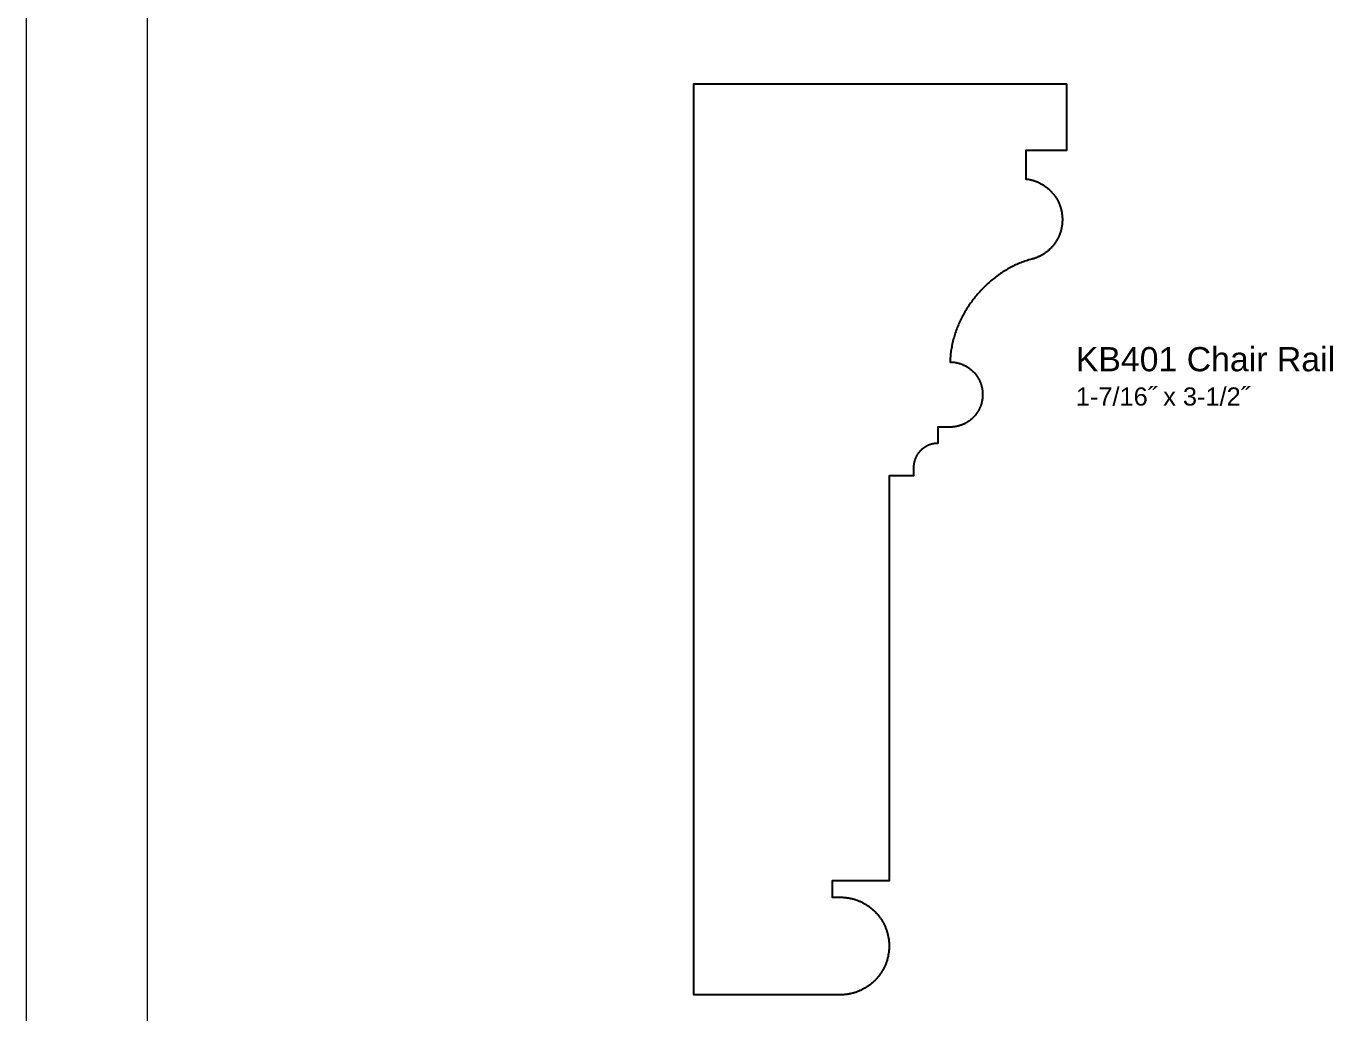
# Model space of a CAD drawing. Extents: x -4.3 to 9, y -5.5 to 16.6.
# Drawn here: x -4.25 to 0.77, y 4.54 to 8.33 of the extents above; entities that cross this region are included whole.
import ezdxf

# ---------------------------------------------------------------- set-up
doc = ezdxf.new("R2010")
doc.units = 0
doc.header["$MEASUREMENT"] = 0
doc.layers.add('DO NOT PLOT', color=2, linetype='Continuous', plot=False)
doc.layers.add('LAYER_1', color=7, linetype='Continuous')
doc.layers.add('LAYER_10', color=7, linetype='Continuous')

# ---------------------------------------------------------------- blocks, each defined once
blk = doc.blocks.new('KB401 Chair Rail')
at = {"layer": 'LAYER_10', "color": 7, "flags": 128}
blk.add_lwpolyline([(0.74996, -1.95084), (0.74996, -1.97289), (0.74996, -1.99522), (0.74996, -2.0178), (0.74996, -2.0406), (0.74996, -2.06362), (0.74996, -2.08682), (0.74996, -2.11019), (0.74996, -2.13371), (0.74996, -2.15736), (0.74996, -2.18112), (0.74996, -2.20496), (0.74996, -2.22887), (0.74996, -2.25283), (0.74996, -2.27681), (0.74996, -2.3008), (0.74996, -2.32478), (0.74996, -2.34872), (0.74996, -2.37261), (0.74996, -2.39642), (0.74996, -2.42014), (0.74996, -2.44374), (0.74996, -2.46721), (0.74996, -2.49052), (0.74996, -2.51366), (0.74996, -2.5366), (0.74996, -2.55932), (0.74996, -2.5818), (0.74996, -2.60403), (0.74996, -2.62598), (0.74996, -2.64763), (0.74996, -2.66897), (0.74996, -2.68996), (0.74996, -2.7106), (0.74996, -2.73086), (0.74996, -2.75072), (0.74996, -2.77016), (0.74996, -2.78916), (0.74996, -2.8077), (0.74996, -2.82576), (0.74996, -2.84332), (0.74996, -2.86035), (0.74996, -2.87685), (0.74996, -2.89279), (0.74996, -2.90814), (0.74996, -2.92289), (0.74996, -2.93702), (0.74996, -2.95051), (0.74996, -2.96333), (0.74996, -2.97547), (0.74996, -2.98691), (0.74996, -2.99763), (0.74996, -3.0076), (0.74996, -3.0168), (0.74996, -3.02522), (0.74996, -3.03284), (0.74996, -3.03963), (0.74996, -3.04558), (0.74996, -3.05066), (0.74996, -3.05486), (0.74996, -3.05814), (0.74996, -3.06051), (0.74996, -3.06192), (0.74996, -3.06237), (0.74988, -3.06237), (0.74967, -3.06237), (0.74933, -3.06237), (0.74886, -3.06237), (0.74826, -3.06237), (0.74753, -3.06237), (0.74669, -3.06237), (0.74572, -3.06237), (0.74464, -3.06237), (0.74345, -3.06237), (0.74215, -3.06237), (0.74073, -3.06237), (0.73922, -3.06237), (0.7376, -3.06237), (0.73589, -3.06237), (0.73408, -3.06237), (0.73217, -3.06237), (0.73018, -3.06237), (0.7281, -3.06237), (0.72594, -3.06237), (0.72369, -3.06237), (0.72136, -3.06237), (0.71896, -3.06237), (0.71649, -3.06237), (0.71394, -3.06237), (0.71133, -3.06237), (0.70866, -3.06237), (0.70592, -3.06237), (0.70312, -3.06237), (0.70027, -3.06237), (0.69736, -3.06237), (0.69441, -3.06237), (0.6914, -3.06237), (0.68836, -3.06237), (0.68527, -3.06237), (0.68214, -3.06237), (0.67898, -3.06237), (0.67578, -3.06237), (0.67255, -3.06237), (0.6693, -3.06237), (0.66602, -3.06237), (0.66272, -3.06237), (0.6594, -3.06237), (0.65606, -3.06237), (0.65272, -3.06237), (0.64936, -3.06237), (0.64599, -3.06237), (0.64262, -3.06237), (0.63925, -3.06237), (0.63588, -3.06237), (0.63251, -3.06237), (0.62915, -3.06237), (0.6258, -3.06237), (0.62246, -3.06237), (0.61914, -3.06237), (0.61583, -3.06237), (0.61255, -3.06237), (0.60929, -3.06237), (0.60606, -3.06237), (0.60285, -3.06237), (0.59968, -3.06237), (0.59655, -3.06237), (0.59345, -3.06237), (0.59039, -3.06237), (0.58738, -3.06237), (0.58442, -3.06237), (0.5815, -3.06237), (0.57864, -3.06237), (0.57583, -3.06237), (0.57308, -3.06237), (0.57039, -3.06237), (0.56776, -3.06237), (0.5652, -3.06237), (0.56271, -3.06237), (0.5603, -3.06237), (0.55796, -3.06237), (0.55569, -3.06237), (0.55351, -3.06237), (0.55141, -3.06237), (0.5494, -3.06237), (0.54748, -3.06237), (0.54565, -3.06237), (0.54391, -3.06237), (0.54227, -3.06237), (0.54074, -3.06237), (0.53931, -3.06237), (0.53798, -3.06237), (0.53676, -3.06237), (0.53566, -3.06237), (0.53467, -3.06237), (0.5338, -3.06237), (0.53305, -3.06237), (0.53242, -3.06237), (0.53192, -3.06237), (0.53155, -3.06237), (0.53132, -3.06237), (0.53121, -3.06237), (0.53121, -3.06238), (0.53121, -3.06243), (0.53121, -3.06252), (0.53121, -3.06265), (0.53121, -3.06281), (0.53121, -3.063), (0.53121, -3.06323), (0.53121, -3.0635), (0.53121, -3.0638), (0.53121, -3.06413), (0.53121, -3.06449), (0.53121, -3.06489), (0.53121, -3.06531), (0.53121, -3.06577), (0.53121, -3.06625), (0.53121, -3.06676), (0.53121, -3.06729), (0.53121, -3.06786), (0.53121, -3.06844), (0.53121, -3.06905), (0.53121, -3.06969), (0.53121, -3.07035), (0.53121, -3.07103), (0.53121, -3.07173), (0.53121, -3.07245), (0.53121, -3.07319), (0.53121, -3.07395), (0.53121, -3.07473), (0.53121, -3.07552), (0.53121, -3.07633), (0.53121, -3.07716), (0.53121, -3.078), (0.53121, -3.07885), (0.53121, -3.07972), (0.53121, -3.0806), (0.53121, -3.08149), (0.53121, -3.08239), (0.53121, -3.0833), (0.53121, -3.08422), (0.53121, -3.08515), (0.53121, -3.08608), (0.53121, -3.08702), (0.53121, -3.08797), (0.53121, -3.08892), (0.53121, -3.08988), (0.53121, -3.09084), (0.53121, -3.0918), (0.53121, -3.09276), (0.53121, -3.09372), (0.53121, -3.09469), (0.53121, -3.09565), (0.53121, -3.09661), (0.53121, -3.09757), (0.53121, -3.09852), (0.53121, -3.09947), (0.53121, -3.10042), (0.53121, -3.10136), (0.53121, -3.10229), (0.53121, -3.10322), (0.53121, -3.10414), (0.53121, -3.10505), (0.53121, -3.10595), (0.53121, -3.10683), (0.53121, -3.10771), (0.53121, -3.10857), (0.53121, -3.10943), (0.53121, -3.11026), (0.53121, -3.11109), (0.53121, -3.11189), (0.53121, -3.11268), (0.53121, -3.11346), (0.53121, -3.11421), (0.53121, -3.11495), (0.53121, -3.11567), (0.53121, -3.11636), (0.53121, -3.11704), (0.53121, -3.11769), (0.53121, -3.11832), (0.53121, -3.11893), (0.53121, -3.11951), (0.53121, -3.12007), (0.53121, -3.1206), (0.53121, -3.1211), (0.53121, -3.12158), (0.53121, -3.12203), (0.53121, -3.12244), (0.53121, -3.12283), (0.53121, -3.12319), (0.53121, -3.12351), (0.53121, -3.12381), (0.53121, -3.12406), (0.53121, -3.12429), (0.53121, -3.12448), (0.53121, -3.12463), (0.53121, -3.12475), (0.53121, -3.12483), (0.53121, -3.12487), (0.53121, -3.12487), (0.53123, -3.12487), (0.53127, -3.12487), (0.53132, -3.12487), (0.5314, -3.12487), (0.53149, -3.12487), (0.5316, -3.12487), (0.53173, -3.12487), (0.53188, -3.12487), (0.53204, -3.12487), (0.53221, -3.12487), (0.53241, -3.12487), (0.53261, -3.12487), (0.53284, -3.12487), (0.53307, -3.12487), (0.53332, -3.12487), (0.53359, -3.12487), (0.53387, -3.12487), (0.53416, -3.12487), (0.53446, -3.12487), (0.53477, -3.12487), (0.5351, -3.12487), (0.53543, -3.12487), (0.53578, -3.12487), (0.53614, -3.12487), (0.53651, -3.12487), (0.53688, -3.12487), (0.53727, -3.12487), (0.53767, -3.12487), (0.53807, -3.12487), (0.53848, -3.12487), (0.5389, -3.12487), (0.53932, -3.12487), (0.53975, -3.12487), (0.54019, -3.12487), (0.54064, -3.12487), (0.54108, -3.12487), (0.54154, -3.12487), (0.542, -3.12487), (0.54246, -3.12487), (0.54293, -3.12487), (0.5434, -3.12487), (0.54387, -3.12487), (0.54434, -3.12487), (0.54482, -3.12487), (0.5453, -3.12487), (0.54578, -3.12487), (0.54626, -3.12487), (0.54674, -3.12487), (0.54722, -3.12487), (0.54771, -3.12487), (0.54819, -3.12487), (0.54867, -3.12487), (0.54914, -3.12487), (0.54962, -3.12487), (0.55009, -3.12487), (0.55056, -3.12487), (0.55103, -3.12487), (0.5515, -3.12487), (0.55196, -3.12487), (0.55241, -3.12487), (0.55286, -3.12487), (0.55331, -3.12487), (0.55375, -3.12487), (0.55418, -3.12487), (0.55461, -3.12487), (0.55503, -3.12487), (0.55545, -3.12487), (0.55585, -3.12487), (0.55625, -3.12487), (0.55664, -3.12487), (0.55702, -3.12487), (0.55739, -3.12487), (0.55775, -3.12487), (0.5581, -3.12487), (0.55844, -3.12487), (0.55877, -3.12487), (0.55909, -3.12487), (0.5594, -3.12487), (0.55969, -3.12487), (0.55998, -3.12487), (0.56024, -3.12487), (0.5605, -3.12487), (0.56074, -3.12487), (0.56097, -3.12487), (0.56118, -3.12487), (0.56138, -3.12487), (0.56157, -3.12487), (0.56173, -3.12487), (0.56188, -3.12487), (0.56202, -3.12487), (0.56213, -3.12487), (0.56223, -3.12487), (0.56232, -3.12487), (0.56238, -3.12487), (0.56243, -3.12487), (0.56245, -3.12487), (0.56299, -3.12487), (0.56618, -3.12491), (0.56935, -3.125), (0.57251, -3.12514), (0.57565, -3.12533), (0.57878, -3.12557), (0.5819, -3.12587), (0.585, -3.12621), (0.58808, -3.12661), (0.59115, -3.12706), (0.59421, -3.12755), (0.59724, -3.12809), (0.60026, -3.12869), (0.60326, -3.12933), (0.60625, -3.13001), (0.60921, -3.13075), (0.61216, -3.13153), (0.61509, -3.13236), (0.618, -3.13324), (0.62089, -3.13416), (0.62375, -3.13512), (0.6266, -3.13613), (0.62943, -3.13719), (0.63223, -3.13828), (0.63501, -3.13943), (0.63777, -3.14061), (0.64051, -3.14184), (0.64322, -3.14311), (0.64591, -3.14442), (0.64857, -3.14577), (0.65121, -3.14717), (0.65383, -3.1486), (0.65642, -3.15008), (0.65898, -3.15159), (0.66152, -3.15314), (0.66403, -3.15474), (0.66651, -3.15637), (0.66897, -3.15804), (0.67139, -3.15974), (0.67379, -3.16149), (0.67616, -3.16327), (0.6785, -3.16509), (0.68081, -3.16694), (0.6831, -3.16883), (0.68535, -3.17075), (0.68757, -3.17271), (0.68975, -3.1747), (0.69191, -3.17673), (0.69404, -3.17879), (0.69613, -3.18088), (0.69819, -3.18301), (0.70021, -3.18517), (0.7022, -3.18736), (0.70416, -3.18958), (0.70608, -3.19183), (0.70797, -3.19411), (0.70982, -3.19642), (0.71164, -3.19877), (0.71342, -3.20114), (0.71516, -3.20354), (0.71686, -3.20597), (0.71853, -3.20842), (0.72016, -3.21091), (0.72175, -3.21342), (0.7233, -3.21596), (0.72482, -3.21852), (0.72629, -3.22111), (0.72772, -3.22373), (0.72912, -3.22637), (0.73047, -3.22903), (0.73178, -3.23172), (0.73305, -3.23443), (0.73427, -3.23717), (0.73545, -3.23993), (0.73659, -3.24271), (0.73769, -3.24552), (0.73874, -3.24834), (0.73975, -3.25119), (0.74072, -3.25406), (0.74163, -3.25695), (0.74251, -3.25986), (0.74333, -3.26279), (0.74411, -3.26573), (0.74485, -3.2687), (0.74553, -3.27168), (0.74617, -3.27469), (0.74676, -3.27771), (0.7473, -3.28074), (0.7478, -3.2838), (0.74824, -3.28687), (0.74863, -3.28995), (0.74898, -3.29305), (0.74927, -3.29617), (0.74951, -3.2993), (0.7497, -3.30245), (0.74984, -3.3056), (0.74992, -3.30878), (0.74996, -3.31196), (0.74994, -3.31515), (0.74987, -3.31833), (0.74974, -3.32149), (0.74956, -3.32464), (0.74933, -3.32777), (0.74905, -3.33089), (0.74872, -3.334), (0.74834, -3.33709), (0.74791, -3.34016), (0.74743, -3.34322), (0.7469, -3.34626), (0.74632, -3.34929), (0.7457, -3.35229), (0.74502, -3.35528), (0.7443, -3.35825), (0.74353, -3.36121), (0.74272, -3.36414), (0.74186, -3.36705), (0.74095, -3.36995), (0.74, -3.37282), (0.739, -3.37567), (0.73796, -3.37851), (0.73687, -3.38132), (0.73574, -3.3841), (0.73457, -3.38687), (0.73336, -3.38961), (0.7321, -3.39233), (0.7308, -3.39503), (0.72946, -3.3977), (0.72808, -3.40035), (0.72665, -3.40297), (0.72519, -3.40556), (0.72369, -3.40814), (0.72214, -3.41068), (0.72056, -3.4132), (0.71894, -3.41569), (0.71728, -3.41815), (0.71559, -3.42059), (0.71386, -3.423), (0.71209, -3.42538), (0.71028, -3.42773), (0.70844, -3.43005), (0.70656, -3.43234), (0.70464, -3.4346), (0.7027, -3.43682), (0.70071, -3.43902), (0.6987, -3.44119), (0.69665, -3.44332), (0.69456, -3.44542), (0.69245, -3.44749), (0.6903, -3.44953), (0.68812, -3.45153), (0.6859, -3.45349), (0.68366, -3.45543), (0.68139, -3.45732), (0.67908, -3.45919), (0.67675, -3.46101), (0.67439, -3.4628), (0.672, -3.46456), (0.66957, -3.46627), (0.66713, -3.46795), (0.66465, -3.46959), (0.66215, -3.47119), (0.65962, -3.47276), (0.65706, -3.47428), (0.65448, -3.47577), (0.65187, -3.47721), (0.64923, -3.47862), (0.64658, -3.47998), (0.64389, -3.4813), (0.64119, -3.48258), (0.63846, -3.48382), (0.6357, -3.48502), (0.63293, -3.48617), (0.63013, -3.48728), (0.62731, -3.48834), (0.62447, -3.48936), (0.6216, -3.49034), (0.61872, -3.49127), (0.61582, -3.49216), (0.6129, -3.493), (0.60995, -3.49379), (0.60699, -3.49454), (0.60401, -3.49524), (0.60101, -3.49589), (0.598, -3.4965), (0.59497, -3.49705), (0.59192, -3.49756), (0.58885, -3.49802), (0.58577, -3.49843), (0.58267, -3.49878), (0.57956, -3.49909), (0.57643, -3.49935), (0.57329, -3.49955), (0.57014, -3.49971), (0.56697, -3.49981), (0.56379, -3.49986), (0.5624, -3.49986), (0.56202, -3.49986), (0.56129, -3.49986), (0.56023, -3.49986), (0.55883, -3.49986), (0.55711, -3.49986), (0.55508, -3.49986), (0.55274, -3.49986), (0.5501, -3.49986), (0.54716, -3.49986), (0.54394, -3.49986), (0.54044, -3.49986), (0.53667, -3.49986), (0.53263, -3.49986), (0.52833, -3.49986), (0.52379, -3.49986), (0.51901, -3.49986), (0.51398, -3.49986), (0.50874, -3.49986), (0.50327, -3.49986), (0.49759, -3.49986), (0.4917, -3.49986), (0.48561, -3.49986), (0.47933, -3.49986), (0.47287, -3.49986), (0.46624, -3.49986), (0.45943, -3.49986), (0.45246, -3.49986), (0.44534, -3.49986), (0.43807, -3.49986), (0.43066, -3.49986), (0.42312, -3.49986), (0.41546, -3.49986), (0.40767, -3.49986), (0.39978, -3.49986), (0.39178, -3.49986), (0.38369, -3.49986), (0.37551, -3.49986), (0.36724, -3.49986), (0.35891, -3.49986), (0.3505, -3.49986), (0.34204, -3.49986), (0.33353, -3.49986), (0.32497, -3.49986), (0.31638, -3.49986), (0.30775, -3.49986), (0.2991, -3.49986), (0.29044, -3.49986), (0.28177, -3.49986), (0.2731, -3.49986), (0.26444, -3.49986), (0.25579, -3.49986), (0.24716, -3.49986), (0.23856, -3.49986), (0.23, -3.49986), (0.22148, -3.49986), (0.21301, -3.49986), (0.2046, -3.49986), (0.19625, -3.49986), (0.18798, -3.49986), (0.17979, -3.49986), (0.17168, -3.49986), (0.16367, -3.49986), (0.15577, -3.49986), (0.14797, -3.49986), (0.14029, -3.49986), (0.13273, -3.49986), (0.1253, -3.49986), (0.11802, -3.49986), (0.11088, -3.49986), (0.10389, -3.49986), (0.09706, -3.49986), (0.0904, -3.49986), (0.08392, -3.49986), (0.07762, -3.49986), (0.07151, -3.49986), (0.0656, -3.49986), (0.05989, -3.49986), (0.05439, -3.49986), (0.04912, -3.49986), (0.04407, -3.49986), (0.03925, -3.49986), (0.03468, -3.49986), (0.03035, -3.49986), (0.02628, -3.49986), (0.02248, -3.49986), (0.01894, -3.49986), (0.01568, -3.49986), (0.01271, -3.49986), (0.01003, -3.49986), (0.00765, -3.49986), (0.00558, -3.49986), (0.00382, -3.49986), (0.00239, -3.49986), (0.00128, -3.49986), (0.00051, -3.49986), (0.00009, -3.49986), (0, -3.49977), (0, -3.49803), (0, -3.49413), (0, -3.48811), (0, -3.48003), (0, -3.46993), (0, -3.45785), (0, -3.44383), (0, -3.42793), (0, -3.41019), (0, -3.39066), (0, -3.36938), (0, -3.34639), (0, -3.32175), (0, -3.29549), (0, -3.26767), (0, -3.23832), (0, -3.2075), (0, -3.17525), (0, -3.14162), (0, -3.10664), (0, -3.07038), (0, -3.03287), (0, -2.99415), (0, -2.95428), (0, -2.9133), (0, -2.87125), (0, -2.82818), (0, -2.78414), (0, -2.73917), (0, -2.69332), (0, -2.64664), (0, -2.59916), (0, -2.55093), (0, -2.50201), (0, -2.45242), (0, -2.40224), (0, -2.35148), (0, -2.30021), (0, -2.24847), (0, -2.1963), (0, -2.14375), (0, -2.09087), (0, -2.03769), (0, -1.98427), (0, -1.93065), (0, -1.87688), (0, -1.823), (0, -1.76906), (0, -1.7151), (0, -1.6612), (0, -1.6073), (0, -1.5536), (0, -1.5), (0, -1.4467), (0, -1.3936), (0, -1.3408), (0, -1.2883), (0, -1.2363), (0, -1.1847), (0, -1.1336), (0, -1.083), (0, -1.033), (0, -0.9836), (0, -0.9348), (0, -0.8868), (0, -0.8396), (0, -0.7931), (0, -0.7475), (0, -0.7028), (0, -0.6591), (0, -0.6163), (0, -0.5745), (0, -0.5339), (0, -0.4943), (0, -0.456), (0, -0.4188), (0, -0.3829), (0, -0.3483), (0, -0.3151), (0, -0.2833), (0, -0.2529), (0, -0.224), (0, -0.1966), (0, -0.1708), (0, -0.1466), (0, -0.1241), (0, -0.1034), (0, -0.0844), (0, -0.0671), (0, -0.0518), (0, -0.0383), (0, -0.0268), (0, -0.0173), (0, -0.0098), (0, -0.0044), (0, -0.0011), (0, 0), (0.00045, 0), (0.00179, 0), (0.004, 0), (0.00706, 0), (0.01095, 0), (0.01565, 0), (0.02115, 0), (0.02743, 0), (0.03447, 0), (0.04224, 0), (0.05074, 0), (0.05993, 0), (0.06982, 0), (0.08036, 0), (0.09155, 0), (0.10337, 0), (0.1158, 0), (0.12881, 0), (0.1424, 0), (0.15654, 0), (0.17122, 0), (0.18641, 0), (0.2021, 0), (0.21826, 0), (0.23489, 0), (0.25196, 0), (0.26944, 0), (0.28734, 0), (0.30561, 0), (0.32426, 0), (0.34325, 0), (0.36257, 0), (0.3822, 0), (0.40212, 0), (0.42232, 0), (0.44277, 0), (0.46345, 0), (0.48435, 0), (0.50546, 0), (0.52674, 0), (0.54818, 0), (0.56976, 0), (0.59147, 0), (0.61329, 0), (0.63519, 0), (0.65716, 0), (0.67917, 0), (0.70122, 0), (0.72328, 0), (0.74534, 0), (0.76737, 0), (0.78935, 0), (0.81127, 0), (0.83311, 0), (0.85486, 0), (0.87648, 0), (0.89796, 0), (0.91929, 0), (0.94045, 0), (0.96141, 0), (0.98216, 0), (1.00268, 0), (1.02296, 0), (1.04296, 0), (1.06268, 0), (1.08209, 0), (1.10118, 0), (1.11993, 0), (1.13831, 0), (1.15632, 0), (1.17393, 0), (1.19112, 0), (1.20787, 0), (1.22418, 0), (1.24, 0), (1.25534, 0), (1.27017, 0), (1.28447, 0), (1.29822, 0), (1.31141, 0), (1.32401, 0), (1.33601, 0), (1.34738, 0), (1.35812, 0), (1.36819, 0), (1.37759, 0), (1.38629, 0), (1.39428, 0), (1.40153, 0), (1.40803, 0), (1.41376, 0), (1.4187, 0), (1.42283, 0), (1.42614, 0), (1.4286, 0), (1.43019, 0), (1.4309, 0), (1.43094, -0.0001), (1.43094, -0.0003), (1.43094, -0.0006), (1.43094, -0.0011), (1.43094, -0.0018), (1.43094, -0.0026), (1.43094, -0.0035), (1.43094, -0.0046), (1.43094, -0.0058), (1.43094, -0.0072), (1.43094, -0.0087), (1.43094, -0.0103), (1.43094, -0.012), (1.43094, -0.0139), (1.43094, -0.0158), (1.43094, -0.0179), (1.43094, -0.0201), (1.43094, -0.0224), (1.43094, -0.0248), (1.43094, -0.0273), (1.43094, -0.0299), (1.43094, -0.0326), (1.43094, -0.0354), (1.43094, -0.0383), (1.43094, -0.0412), (1.43094, -0.0443), (1.43094, -0.0474), (1.43094, -0.0506), (1.43094, -0.0538), (1.43094, -0.0571), (1.43094, -0.0605), (1.43094, -0.064), (1.43094, -0.0675), (1.43094, -0.071), (1.43094, -0.0746), (1.43094, -0.0783), (1.43094, -0.082), (1.43094, -0.0857), (1.43094, -0.0895), (1.43094, -0.0933), (1.43094, -0.0971), (1.43094, -0.101), (1.43094, -0.1048), (1.43094, -0.1087), (1.43094, -0.1127), (1.43094, -0.1166), (1.43094, -0.1205), (1.43094, -0.1245), (1.43094, -0.1284), (1.43095, -0.1324), (1.43095, -0.1363), (1.43095, -0.1403), (1.43095, -0.1442), (1.43095, -0.1481), (1.43095, -0.152), (1.43095, -0.1559), (1.43095, -0.1597), (1.43095, -0.1636), (1.43095, -0.1674), (1.43095, -0.1711), (1.43095, -0.1749), (1.43095, -0.1786), (1.43095, -0.1822), (1.43095, -0.1858), (1.43095, -0.1893), (1.43095, -0.1928), (1.43095, -0.1963), (1.43095, -0.1996), (1.43095, -0.203), (1.43095, -0.2062), (1.43095, -0.2094), (1.43095, -0.2125), (1.43095, -0.2155), (1.43095, -0.2184), (1.43095, -0.2213), (1.43095, -0.2241), (1.43095, -0.2268), (1.43095, -0.2293), (1.43095, -0.2318), (1.43095, -0.2342), (1.43095, -0.2365), (1.43095, -0.2387), (1.43095, -0.2408), (1.43095, -0.2427), (1.43095, -0.2446), (1.43095, -0.2463), (1.43095, -0.2479), (1.43095, -0.2493), (1.43095, -0.2507), (1.43095, -0.2519), (1.43095, -0.253), (1.43095, -0.2539), (1.43095, -0.2547), (1.43095, -0.2553), (1.43095, -0.2558), (1.43095, -0.2561), (1.43095, -0.2563), (1.43094, -0.2563), (1.43085, -0.2563), (1.43066, -0.2563), (1.43038, -0.2563), (1.43001, -0.2563), (1.42955, -0.2563), (1.429, -0.2563), (1.42836, -0.2563), (1.42764, -0.2563), (1.42684, -0.2563), (1.42596, -0.2563), (1.425, -0.2563), (1.42396, -0.2563), (1.42285, -0.2563), (1.42167, -0.2563), (1.42042, -0.2563), (1.4191, -0.2563), (1.41772, -0.2563), (1.41627, -0.2563), (1.41476, -0.2563), (1.41319, -0.2563), (1.41157, -0.2563), (1.40989, -0.2563), (1.40815, -0.2563), (1.40636, -0.2563), (1.40453, -0.2563), (1.40265, -0.2563), (1.40072, -0.2563), (1.39875, -0.2563), (1.39673, -0.2563), (1.39468, -0.2563), (1.39259, -0.2563), (1.39047, -0.2563), (1.38831, -0.2563), (1.38612, -0.2563), (1.38391, -0.2563), (1.38166, -0.2563), (1.37939, -0.2563), (1.3771, -0.2563), (1.37479, -0.2563), (1.37246, -0.2563), (1.37011, -0.2563), (1.36775, -0.2563), (1.36537, -0.2563), (1.36299, -0.2563), (1.36059, -0.2563), (1.35819, -0.2563), (1.35578, -0.2563), (1.35338, -0.2563), (1.35097, -0.2563), (1.34856, -0.2563), (1.34616, -0.2563), (1.34376, -0.2563), (1.34137, -0.2563), (1.33899, -0.2563), (1.33662, -0.2563), (1.33426, -0.2563), (1.33192, -0.2563), (1.3296, -0.2563), (1.3273, -0.2563), (1.32502, -0.2563), (1.32277, -0.2563), (1.32054, -0.2563), (1.31833, -0.2563), (1.31616, -0.2563), (1.31402, -0.2563), (1.31192, -0.2563), (1.30985, -0.2563), (1.30782, -0.2563), (1.30583, -0.2563), (1.30388, -0.2563), (1.30197, -0.2563), (1.30012, -0.2563), (1.29831, -0.2563), (1.29655, -0.2563), (1.29484, -0.2563), (1.29319, -0.2563), (1.2916, -0.2563), (1.29006, -0.2563), (1.28858, -0.2563), (1.28717, -0.2563), (1.28582, -0.2563), (1.28454, -0.2563), (1.28333, -0.2563), (1.28218, -0.2563), (1.28111, -0.2563), (1.28012, -0.2563), (1.2792, -0.2563), (1.27836, -0.2563), (1.2776, -0.2563), (1.27693, -0.2563), (1.27634, -0.2563), (1.27584, -0.2563), (1.27542, -0.2563), (1.2751, -0.2563), (1.27487, -0.2563), (1.27474, -0.2563), (1.2747, -0.2563), (1.2747, -0.2564), (1.2747, -0.2565), (1.2747, -0.2566), (1.2747, -0.2569), (1.2747, -0.2572), (1.2747, -0.2576), (1.2747, -0.258), (1.2747, -0.2585), (1.2747, -0.259), (1.2747, -0.2596), (1.2747, -0.2603), (1.2747, -0.261), (1.2747, -0.2617), (1.2747, -0.2626), (1.2747, -0.2634), (1.2747, -0.2643), (1.2747, -0.2653), (1.2747, -0.2663), (1.2747, -0.2673), (1.2747, -0.2684), (1.2747, -0.2695), (1.2747, -0.2707), (1.2747, -0.2719), (1.2747, -0.2732), (1.2747, -0.2744), (1.2747, -0.2757), (1.2747, -0.2771), (1.2747, -0.2784), (1.2747, -0.2798), (1.2747, -0.2813), (1.2747, -0.2827), (1.2747, -0.2842), (1.2747, -0.2857), (1.2747, -0.2872), (1.2747, -0.2888), (1.2747, -0.2903), (1.2747, -0.2919), (1.2747, -0.2935), (1.2747, -0.2951), (1.2747, -0.2968), (1.2747, -0.2984), (1.2747, -0.3001), (1.2747, -0.3017), (1.2747, -0.3034), (1.2747, -0.3051), (1.2747, -0.3067), (1.2747, -0.3084), (1.2747, -0.3101), (1.2747, -0.3118), (1.2747, -0.3135), (1.2747, -0.3152), (1.2747, -0.3168), (1.2747, -0.3185), (1.2747, -0.3202), (1.2747, -0.3218), (1.2747, -0.3235), (1.2747, -0.3251), (1.2747, -0.3268), (1.2747, -0.3284), (1.2747, -0.33), (1.2747, -0.3316), (1.2747, -0.3331), (1.2747, -0.3347), (1.2747, -0.3362), (1.2747, -0.3377), (1.2747, -0.3392), (1.2747, -0.3406), (1.2747, -0.3421), (1.2747, -0.3435), (1.2747, -0.3448), (1.2747, -0.3462), (1.2747, -0.3475), (1.2747, -0.3488), (1.2747, -0.35), (1.2747, -0.3512), (1.2747, -0.3524), (1.2747, -0.3535), (1.2747, -0.3546), (1.2747, -0.3556), (1.2747, -0.3567), (1.2747, -0.3576), (1.2747, -0.3585), (1.2747, -0.3594), (1.2747, -0.3602), (1.2747, -0.361), (1.2747, -0.3617), (1.2747, -0.3623), (1.2747, -0.3629), (1.2747, -0.3635), (1.2747, -0.364), (1.2747, -0.3644), (1.2747, -0.3648), (1.2747, -0.3651), (1.2747, -0.3653), (1.2747, -0.3655), (1.2747, -0.3656), (1.2747, -0.3657), (1.2747, -0.3657), (1.2747, -0.3657), (1.2747, -0.3657), (1.2747, -0.3657), (1.2747, -0.3657), (1.2747, -0.3657), (1.2747, -0.3657), (1.2747, -0.3657), (1.2747, -0.3657), (1.2747, -0.3657), (1.2747, -0.3657), (1.2747, -0.3657), (1.2747, -0.3657), (1.2747, -0.3657), (1.2747, -0.3657), (1.2747, -0.3657), (1.2747, -0.3657), (1.2747, -0.3657), (1.2747, -0.3657), (1.2747, -0.3657), (1.2747, -0.3657), (1.2747, -0.3657), (1.2747, -0.3657), (1.2747, -0.3657), (1.2747, -0.3657), (1.2747, -0.3657), (1.2747, -0.3657), (1.2747, -0.3657), (1.2747, -0.3657), (1.2747, -0.3657), (1.2747, -0.3657), (1.2747, -0.3657), (1.2747, -0.3657), (1.2747, -0.3657), (1.2747, -0.3657), (1.2747, -0.3657), (1.2747, -0.3657), (1.2747, -0.3657), (1.2747, -0.3657), (1.2747, -0.3657), (1.2747, -0.3657), (1.2747, -0.3657), (1.2747, -0.3657), (1.2747, -0.3657), (1.2747, -0.3657), (1.2747, -0.3657), (1.2747, -0.3657), (1.2747, -0.3657), (1.2747, -0.3657), (1.2747, -0.3657), (1.2747, -0.3657), (1.2747, -0.3657), (1.2747, -0.3657), (1.2747, -0.3657), (1.2747, -0.3657), (1.2747, -0.3657), (1.2747, -0.3657), (1.2747, -0.3657), (1.2747, -0.3657), (1.2747, -0.3657), (1.2747, -0.3657), (1.2747, -0.3657), (1.2747, -0.3657), (1.2747, -0.3657), (1.2747, -0.3657), (1.2747, -0.3657), (1.2747, -0.3657), (1.2747, -0.3657), (1.2747, -0.3657), (1.2747, -0.3657), (1.2747, -0.3657), (1.2747, -0.3657), (1.2747, -0.3657), (1.2747, -0.3657), (1.2747, -0.3657), (1.2747, -0.3657), (1.2747, -0.3657), (1.2747, -0.3657), (1.2747, -0.3657), (1.2747, -0.3657), (1.2747, -0.3657), (1.2747, -0.3657), (1.2747, -0.3657), (1.2747, -0.3657), (1.2747, -0.3657), (1.2747, -0.3657), (1.2747, -0.3657), (1.2747, -0.3657), (1.2747, -0.3657), (1.2747, -0.3657), (1.2747, -0.3657), (1.2747, -0.3657), (1.27471, -0.3657), (1.27471, -0.3657), (1.27471, -0.3657), (1.27471, -0.3657), (1.27471, -0.3657), (1.27569, -0.3657), (1.2775, -0.3659), (1.27932, -0.366), (1.28113, -0.3662), (1.28294, -0.3665), (1.28475, -0.3667), (1.28656, -0.367), (1.28837, -0.3673), (1.29018, -0.3676), (1.29199, -0.368), (1.29379, -0.3684), (1.29559, -0.3688), (1.29739, -0.3692), (1.29918, -0.3697), (1.30097, -0.3702), (1.30276, -0.3707), (1.30454, -0.3712), (1.30632, -0.3718), (1.30809, -0.3724), (1.30986, -0.373), (1.31163, -0.3736), (1.31338, -0.3743), (1.31514, -0.375), (1.31688, -0.3757), (1.31862, -0.3764), (1.32035, -0.3771), (1.32208, -0.3779), (1.3238, -0.3787), (1.32551, -0.3795), (1.32721, -0.3804), (1.32891, -0.3812), (1.33059, -0.3821), (1.33227, -0.383), (1.33394, -0.3839), (1.3356, -0.3849), (1.33724, -0.3858), (1.33888, -0.3868), (1.34051, -0.3878), (1.34213, -0.3888), (1.34374, -0.3899), (1.34534, -0.3909), (1.34692, -0.392), (1.34849, -0.3931), (1.35006, -0.3942), (1.3516, -0.3954), (1.35314, -0.3965), (1.35466, -0.3977), (1.35618, -0.3989), (1.35767, -0.4001), (1.35916, -0.4013), (1.36062, -0.4025), (1.36208, -0.4038), (1.36352, -0.405), (1.36495, -0.4063), (1.36636, -0.4076), (1.36775, -0.409), (1.36913, -0.4103), (1.37049, -0.4116), (1.37184, -0.413), (1.37317, -0.4144), (1.37448, -0.4158), (1.37578, -0.4172), (1.37706, -0.4186), (1.37832, -0.42), (1.37956, -0.4215), (1.38078, -0.4229), (1.38199, -0.4244), (1.38317, -0.4259), (1.38434, -0.4274), (1.38549, -0.4289), (1.38662, -0.4304), (1.38772, -0.4319), (1.38881, -0.4335), (1.38988, -0.435), (1.39092, -0.4366), (1.39195, -0.4382), (1.39295, -0.4398), (1.39393, -0.4414), (1.39489, -0.443), (1.39582, -0.4446), (1.39674, -0.4462), (1.39763, -0.4479), (1.39849, -0.4495), (1.39934, -0.4512), (1.40015, -0.4528), (1.40095, -0.4545), (1.40172, -0.4562), (1.40246, -0.4579), (1.40318, -0.4596), (1.40388, -0.4613), (1.40455, -0.463), (1.40519, -0.4647), (1.40581, -0.4664), (1.4064, -0.4681), (1.40696, -0.4699), (1.4075, -0.4716), (1.40801, -0.4734), (1.40857, -0.4753), (1.40934, -0.4779), (1.41007, -0.4804), (1.41075, -0.483), (1.41138, -0.4855), (1.41198, -0.4881), (1.41252, -0.4907), (1.41302, -0.4932), (1.41348, -0.4958), (1.4139, -0.4984), (1.41427, -0.5009), (1.41459, -0.5035), (1.41488, -0.5061), (1.41512, -0.5086), (1.41532, -0.5112), (1.41548, -0.5137), (1.41559, -0.5163), (1.41566, -0.5188), (1.41569, -0.5214), (1.41568, -0.5239), (1.41563, -0.5265), (1.41554, -0.529), (1.4154, -0.5315), (1.41523, -0.534), (1.41501, -0.5365), (1.41476, -0.539), (1.41446, -0.5415), (1.41413, -0.544), (1.41376, -0.5465), (1.41334, -0.549), (1.41289, -0.5514), (1.4124, -0.5539), (1.41187, -0.5563), (1.4113, -0.5587), (1.4107, -0.5612), (1.41006, -0.5636), (1.40938, -0.566), (1.40866, -0.5683), (1.4079, -0.5707), (1.40711, -0.5731), (1.40628, -0.5754), (1.40542, -0.5777), (1.40451, -0.5801), (1.40358, -0.5823), (1.4026, -0.5846), (1.4016, -0.5869), (1.40055, -0.5891), (1.39947, -0.5914), (1.39836, -0.5936), (1.39721, -0.5958), (1.39603, -0.598), (1.39481, -0.6001), (1.39356, -0.6023), (1.39228, -0.6044), (1.39096, -0.6065), (1.38961, -0.6086), (1.38822, -0.6106), (1.38681, -0.6127), (1.38536, -0.6147), (1.38387, -0.6167), (1.38236, -0.6187), (1.38081, -0.6206), (1.37924, -0.6225), (1.37763, -0.6244), (1.37599, -0.6263), (1.37432, -0.6282), (1.37262, -0.63), (1.37089, -0.6318), (1.36912, -0.6336), (1.36733, -0.6353), (1.36551, -0.6371), (1.36366, -0.6388), (1.36178, -0.6404), (1.35987, -0.6421), (1.35793, -0.6437), (1.35596, -0.6452), (1.35397, -0.6468), (1.35194, -0.6483), (1.34989, -0.6498), (1.34781, -0.6513), (1.3457, -0.6527), (1.34357, -0.6541), (1.34141, -0.6555), (1.33922, -0.6568), (1.33701, -0.6581), (1.33477, -0.6594), (1.3325, -0.6606), (1.33021, -0.6618), (1.32789, -0.6629), (1.32554, -0.6641), (1.32317, -0.6652), (1.32078, -0.6662), (1.31836, -0.6672), (1.31592, -0.6682), (1.31345, -0.6691), (1.31096, -0.67), (1.30844, -0.6709), (1.30591, -0.6717), (1.3058, -0.6718), (1.30579, -0.6718), (1.30579, -0.6718), (1.30578, -0.6718), (1.30577, -0.6718), (1.30575, -0.6718), (1.30574, -0.6718), (1.30572, -0.6718), (1.3057, -0.6718), (1.30567, -0.6718), (1.30565, -0.6718), (1.30562, -0.6718), (1.30559, -0.6718), (1.30556, -0.6718), (1.30553, -0.6719), (1.30549, -0.6719), (1.30545, -0.6719), (1.30541, -0.6719), (1.30537, -0.6719), (1.30533, -0.6719), (1.30529, -0.6719), (1.30524, -0.6719), (1.30519, -0.6719), (1.30515, -0.672), (1.3051, -0.672), (1.30504, -0.672), (1.30499, -0.672), (1.30494, -0.672), (1.30488, -0.672), (1.30483, -0.672), (1.30477, -0.6721), (1.30471, -0.6721), (1.30465, -0.6721), (1.30459, -0.6721), (1.30453, -0.6721), (1.30447, -0.6721), (1.30441, -0.6722), (1.30435, -0.6722), (1.30428, -0.6722), (1.30422, -0.6722), (1.30415, -0.6722), (1.30409, -0.6722), (1.30402, -0.6723), (1.30396, -0.6723), (1.30389, -0.6723), (1.30383, -0.6723), (1.30376, -0.6723), (1.30369, -0.6724), (1.30363, -0.6724), (1.30356, -0.6724), (1.3035, -0.6724), (1.30343, -0.6724), (1.30336, -0.6725), (1.3033, -0.6725), (1.30323, -0.6725), (1.30317, -0.6725), (1.3031, -0.6725), (1.30304, -0.6725), (1.30298, -0.6726), (1.30291, -0.6726), (1.30285, -0.6726), (1.30279, -0.6726), (1.30273, -0.6726), (1.30267, -0.6726), (1.30261, -0.6727), (1.30255, -0.6727), (1.30249, -0.6727), (1.30244, -0.6727), (1.30238, -0.6727), (1.30233, -0.6727), (1.30227, -0.6728), (1.30222, -0.6728), (1.30217, -0.6728), (1.30212, -0.6728), (1.30208, -0.6728), (1.30203, -0.6728), (1.30198, -0.6728), (1.30194, -0.6728), (1.3019, -0.6729), (1.30186, -0.6729), (1.30182, -0.6729), (1.30179, -0.6729), (1.30175, -0.6729), (1.30172, -0.6729), (1.30169, -0.6729), (1.30166, -0.6729), (1.30163, -0.6729), (1.30161, -0.6729), (1.30159, -0.6729), (1.30157, -0.6729), (1.30155, -0.673), (1.30154, -0.673), (1.30152, -0.673), (1.30151, -0.673), (1.30151, -0.673), (1.3015, -0.673), (1.3015, -0.673), (1.29796, -0.6739), (1.29267, -0.6753), (1.2874, -0.6768), (1.28215, -0.6783), (1.27692, -0.68), (1.27172, -0.6817), (1.26654, -0.6835), (1.26139, -0.6854), (1.25626, -0.6874), (1.25115, -0.6894), (1.24607, -0.6916), (1.24102, -0.6938), (1.236, -0.696), (1.23101, -0.6984), (1.22604, -0.7008), (1.22111, -0.7033), (1.21621, -0.7058), (1.21133, -0.7085), (1.20649, -0.7112), (1.20169, -0.714), (1.19691, -0.7168), (1.19217, -0.7197), (1.18747, -0.7227), (1.1828, -0.7257), (1.17817, -0.7288), (1.17357, -0.732), (1.16901, -0.7352), (1.16449, -0.7385), (1.16001, -0.7418), (1.15557, -0.7453), (1.15116, -0.7487), (1.1468, -0.7523), (1.14249, -0.7558), (1.13821, -0.7595), (1.13398, -0.7632), (1.12979, -0.7669), (1.12564, -0.7707), (1.12154, -0.7746), (1.11749, -0.7785), (1.11348, -0.7825), (1.10952, -0.7865), (1.10561, -0.7905), (1.10174, -0.7947), (1.09793, -0.7988), (1.09417, -0.803), (1.09045, -0.8073), (1.08679, -0.8116), (1.08318, -0.8159), (1.07962, -0.8203), (1.07612, -0.8247), (1.07267, -0.8292), (1.06927, -0.8337), (1.06593, -0.8383), (1.06265, -0.8429), (1.05942, -0.8475), (1.05625, -0.8522), (1.05314, -0.8569), (1.05009, -0.8616), (1.0471, -0.8664), (1.04417, -0.8712), (1.0413, -0.876), (1.03849, -0.8809), (1.03574, -0.8858), (1.03306, -0.8908), (1.03044, -0.8957), (1.02788, -0.9007), (1.02539, -0.9058), (1.02297, -0.9108), (1.02061, -0.9159), (1.01832, -0.921), (1.0161, -0.9261), (1.01394, -0.9313), (1.01186, -0.9365), (1.00985, -0.9417), (1.0079, -0.9469), (1.00603, -0.9521), (1.00423, -0.9574), (1.0025, -0.9627), (1.00085, -0.968), (0.99927, -0.9733), (0.99776, -0.9786), (0.99633, -0.9839), (0.99498, -0.9893), (0.9937, -0.9947), (0.9925, -1.0001), (0.99138, -1.0055), (0.99034, -1.0109), (0.98937, -1.0163), (0.98849, -1.0217), (0.98769, -1.0271), (0.98697, -1.0326), (0.98634, -1.038), (0.98578, -1.0435), (0.98531, -1.049), (0.98493, -1.0544), (0.98462, -1.0599), (0.98441, -1.0654), (0.98512, -1.0688), (0.98724, -1.0688), (0.98935, -1.0689), (0.99145, -1.069), (0.99355, -1.0691), (0.99563, -1.0693), (0.99771, -1.0695), (0.99977, -1.0697), (1.00183, -1.07), (1.00387, -1.0703), (1.00591, -1.0706), (1.00793, -1.071), (1.00994, -1.0714), (1.01194, -1.0718), (1.01392, -1.0723), (1.0159, -1.0728), (1.01786, -1.0733), (1.01981, -1.0739), (1.02174, -1.0745), (1.02367, -1.0751), (1.02558, -1.0757), (1.02747, -1.0764), (1.02935, -1.0771), (1.03122, -1.0779), (1.03307, -1.0786), (1.0349, -1.0794), (1.03672, -1.0803), (1.03853, -1.0811), (1.04032, -1.082), (1.04209, -1.0829), (1.04385, -1.0838), (1.04559, -1.0848), (1.04731, -1.0858), (1.04901, -1.0868), (1.0507, -1.0878), (1.05237, -1.0889), (1.05402, -1.09), (1.05566, -1.0911), (1.05727, -1.0923), (1.05887, -1.0934), (1.06044, -1.0946), (1.062, -1.0958), (1.06353, -1.0971), (1.06505, -1.0983), (1.06655, -1.0996), (1.06802, -1.1009), (1.06948, -1.1023), (1.07091, -1.1036), (1.07232, -1.105), (1.07371, -1.1064), (1.07508, -1.1078), (1.07642, -1.1093), (1.07775, -1.1107), (1.07905, -1.1122), (1.08032, -1.1137), (1.08158, -1.1153), (1.08281, -1.1168), (1.08401, -1.1184), (1.08519, -1.12), (1.08635, -1.1216), (1.08748, -1.1232), (1.08859, -1.1248), (1.08967, -1.1265), (1.09072, -1.1282), (1.09175, -1.1299), (1.09275, -1.1316), (1.09373, -1.1333), (1.09468, -1.135), (1.0956, -1.1368), (1.0965, -1.1386), (1.09737, -1.1404), (1.09821, -1.1422), (1.09902, -1.144), (1.0998, -1.1459), (1.10055, -1.1477), (1.10128, -1.1496), (1.10197, -1.1515), (1.10264, -1.1534), (1.10328, -1.1553), (1.10388, -1.1572), (1.10446, -1.1592), (1.105, -1.1611), (1.10551, -1.1631), (1.106, -1.1651), (1.10645, -1.1671), (1.10687, -1.1691), (1.10725, -1.1711), (1.10761, -1.1731), (1.10793, -1.1752), (1.10822, -1.1772), (1.10847, -1.1793), (1.1087, -1.1813), (1.10888, -1.1834), (1.10904, -1.1855), (1.10916, -1.1876), (1.10924, -1.1897), (1.10929, -1.1918), (1.10931, -1.194), (1.10929, -1.1961), (1.10923, -1.1982), (1.10914, -1.2003), (1.10901, -1.2024), (1.10885, -1.2045), (1.10866, -1.2066), (1.10843, -1.2086), (1.10817, -1.2107), (1.10788, -1.2127), (1.10755, -1.2148), (1.10719, -1.2168), (1.1068, -1.2188), (1.10638, -1.2208), (1.10592, -1.2228), (1.10543, -1.2248), (1.10491, -1.2267), (1.10436, -1.2287), (1.10378, -1.2306), (1.10317, -1.2326), (1.10253, -1.2345), (1.10186, -1.2364), (1.10116, -1.2383), (1.10043, -1.2401), (1.09967, -1.242), (1.09888, -1.2438), (1.09807, -1.2456), (1.09722, -1.2475), (1.09635, -1.2493), (1.09545, -1.251), (1.09452, -1.2528), (1.09357, -1.2545), (1.09259, -1.2563), (1.09158, -1.258), (1.09055, -1.2597), (1.08949, -1.2613), (1.0884, -1.263), (1.08729, -1.2646), (1.08616, -1.2663), (1.085, -1.2679), (1.08381, -1.2694), (1.0826, -1.271), (1.08137, -1.2725), (1.08011, -1.2741), (1.07883, -1.2756), (1.07753, -1.277), (1.0762, -1.2785), (1.07485, -1.2799), (1.07348, -1.2814), (1.07209, -1.2828), (1.07067, -1.2841), (1.06924, -1.2855), (1.06778, -1.2868), (1.0663, -1.2881), (1.0648, -1.2894), (1.06328, -1.2907), (1.06174, -1.2919), (1.06018, -1.2931), (1.0586, -1.2943), (1.057, -1.2955), (1.05538, -1.2966), (1.05375, -1.2977), (1.05209, -1.2988), (1.05042, -1.2999), (1.04873, -1.3009), (1.04702, -1.3019), (1.0453, -1.3029), (1.04356, -1.3039), (1.0418, -1.3048), (1.04002, -1.3057), (1.03823, -1.3066), (1.03642, -1.3074), (1.0346, -1.3082), (1.03276, -1.309), (1.03091, -1.3098), (1.02904, -1.3105), (1.02716, -1.3112), (1.02526, -1.3119), (1.02335, -1.3125), (1.02142, -1.3132), (1.01948, -1.3137), (1.01753, -1.3143), (1.01557, -1.3148), (1.01359, -1.3153), (1.0116, -1.3158), (1.0096, -1.3162), (1.00759, -1.3166), (1.00557, -1.317), (1.00353, -1.3173), (1.00149, -1.3176), (0.99943, -1.3179), (0.99736, -1.3181), (0.99529, -1.3183), (0.9932, -1.3185), (0.9911, -1.3186), (0.989, -1.3187), (0.98689, -1.3187), (0.98476, -1.3188), (0.98431, -1.3188), (0.98427, -1.3188), (0.98421, -1.3188), (0.98411, -1.3188), (0.98399, -1.3188), (0.98384, -1.3188), (0.98367, -1.3188), (0.98347, -1.3188), (0.98324, -1.3188), (0.98299, -1.3188), (0.98272, -1.3188), (0.98242, -1.3188), (0.9821, -1.3188), (0.98176, -1.3188), (0.9814, -1.3188), (0.98102, -1.3188), (0.98061, -1.3188), (0.98019, -1.3188), (0.97975, -1.3188), (0.97929, -1.3188), (0.97881, -1.3188), (0.97832, -1.3188), (0.97781, -1.3188), (0.97728, -1.3188), (0.97674, -1.3188), (0.97618, -1.3188), (0.97561, -1.3188), (0.97503, -1.3188), (0.97443, -1.3188), (0.97383, -1.3188), (0.97321, -1.3188), (0.97258, -1.3188), (0.97193, -1.3188), (0.97128, -1.3188), (0.97062, -1.3188), (0.96996, -1.3188), (0.96928, -1.3188), (0.9686, -1.3188), (0.96791, -1.3188), (0.96721, -1.3188), (0.96651, -1.3188), (0.9658, -1.3188), (0.96509, -1.3188), (0.96438, -1.3188), (0.96366, -1.3188), (0.96294, -1.3188), (0.96222, -1.3188), (0.9615, -1.3188), (0.96078, -1.3188), (0.96005, -1.3188), (0.95933, -1.3188), (0.95861, -1.3188), (0.95789, -1.3188), (0.95718, -1.3188), (0.95646, -1.3188), (0.95576, -1.3188), (0.95505, -1.3188), (0.95435, -1.3188), (0.95366, -1.3188), (0.95297, -1.3188), (0.95229, -1.3188), (0.95161, -1.3188), (0.95095, -1.3188), (0.95029, -1.3188), (0.94964, -1.3188), (0.949, -1.3188), (0.94838, -1.3188), (0.94776, -1.3188), (0.94716, -1.3188), (0.94656, -1.3188), (0.94598, -1.3188), (0.94542, -1.3188), (0.94487, -1.3188), (0.94433, -1.3188), (0.94381, -1.3188), (0.9433, -1.3188), (0.94281, -1.3188), (0.94234, -1.3188), (0.94188, -1.3188), (0.94145, -1.3188), (0.94103, -1.3188), (0.94064, -1.3188), (0.94026, -1.3188), (0.9399, -1.3188), (0.93957, -1.3188), (0.93925, -1.3188), (0.93896, -1.3188), (0.9387, -1.3188), (0.93846, -1.3188), (0.93824, -1.3188), (0.93804, -1.3188), (0.93788, -1.3188), (0.93774, -1.3188), (0.93762, -1.3188), (0.93754, -1.3188), (0.93748, -1.3188), (0.93745, -1.3188), (0.93744, -1.3188), (0.93744, -1.3188), (0.93744, -1.3189), (0.93744, -1.319), (0.93744, -1.3191), (0.93744, -1.3193), (0.93744, -1.3196), (0.93744, -1.3198), (0.93744, -1.3201), (0.93744, -1.3204), (0.93744, -1.3208), (0.93744, -1.3212), (0.93744, -1.3216), (0.93744, -1.322), (0.93744, -1.3225), (0.93744, -1.323), (0.93744, -1.3235), (0.93744, -1.3241), (0.93744, -1.3247), (0.93744, -1.3253), (0.93744, -1.3259), (0.93744, -1.3266), (0.93744, -1.3272), (0.93744, -1.3279), (0.93744, -1.3287), (0.93744, -1.3294), (0.93744, -1.3301), (0.93744, -1.3309), (0.93744, -1.3317), (0.93744, -1.3325), (0.93744, -1.3333), (0.93744, -1.3342), (0.93744, -1.335), (0.93744, -1.3359), (0.93744, -1.3368), (0.93744, -1.3377), (0.93744, -1.3386), (0.93744, -1.3395), (0.93744, -1.3404), (0.93744, -1.3413), (0.93744, -1.3422), (0.93744, -1.3432), (0.93744, -1.3441), (0.93744, -1.3451), (0.93744, -1.346), (0.93744, -1.347), (0.93744, -1.3479), (0.93744, -1.3489), (0.93744, -1.3499), (0.93744, -1.3508), (0.93744, -1.3518), (0.93744, -1.3528), (0.93744, -1.3537), (0.93744, -1.3547), (0.93744, -1.3556), (0.93744, -1.3566), (0.93744, -1.3575), (0.93744, -1.3584), (0.93744, -1.3594), (0.93744, -1.3603), (0.93744, -1.3612), (0.93744, -1.3621), (0.93744, -1.363), (0.93744, -1.3639), (0.93744, -1.3647), (0.93744, -1.3656), (0.93744, -1.3664), (0.93744, -1.3673), (0.93744, -1.3681), (0.93744, -1.3689), (0.93744, -1.3697), (0.93744, -1.3704), (0.93744, -1.3712), (0.93744, -1.3719), (0.93744, -1.3726), (0.93744, -1.3733), (0.93744, -1.3739), (0.93744, -1.3746), (0.93744, -1.3752), (0.93744, -1.3758), (0.93744, -1.3763), (0.93744, -1.3769), (0.93744, -1.3774), (0.93744, -1.3778), (0.93744, -1.3783), (0.93744, -1.3787), (0.93744, -1.3791), (0.93744, -1.3795), (0.93744, -1.3798), (0.93744, -1.3801), (0.93744, -1.3804), (0.93744, -1.3806), (0.93744, -1.3808), (0.93744, -1.381), (0.93744, -1.3811), (0.93744, -1.3812), (0.93744, -1.3812), (0.93711, -1.3813), (0.93552, -1.3813), (0.93393, -1.3813), (0.93236, -1.3814), (0.93078, -1.3815), (0.92922, -1.3816), (0.92766, -1.3818), (0.92611, -1.3819), (0.92457, -1.3821), (0.92303, -1.3824), (0.92151, -1.3826), (0.91999, -1.3829), (0.91848, -1.3832), (0.91698, -1.3835), (0.91549, -1.3838), (0.91401, -1.3842), (0.91253, -1.3846), (0.91107, -1.385), (0.90961, -1.3855), (0.90817, -1.3859), (0.90674, -1.3864), (0.90532, -1.3869), (0.9039, -1.3874), (0.9025, -1.388), (0.90111, -1.3886), (0.89973, -1.3892), (0.89836, -1.3898), (0.89701, -1.3904), (0.89566, -1.3911), (0.89433, -1.3917), (0.89301, -1.3924), (0.89171, -1.3932), (0.89041, -1.3939), (0.88913, -1.3946), (0.88786, -1.3954), (0.88661, -1.3962), (0.88537, -1.397), (0.88414, -1.3979), (0.88293, -1.3987), (0.88173, -1.3996), (0.88054, -1.4005), (0.87937, -1.4014), (0.87822, -1.4023), (0.87708, -1.4033), (0.87595, -1.4042), (0.87485, -1.4052), (0.87375, -1.4062), (0.87267, -1.4072), (0.87161, -1.4083), (0.87057, -1.4093), (0.86954, -1.4104), (0.86853, -1.4114), (0.86753, -1.4125), (0.86655, -1.4137), (0.86559, -1.4148), (0.86465, -1.4159), (0.86373, -1.4171), (0.86282, -1.4183), (0.86193, -1.4194), (0.86106, -1.4206), (0.86021, -1.4219), (0.85937, -1.4231), (0.85856, -1.4243), (0.85776, -1.4256), (0.85699, -1.4269), (0.85623, -1.4281), (0.8555, -1.4294), (0.85478, -1.4307), (0.85409, -1.4321), (0.85341, -1.4334), (0.85276, -1.4347), (0.85213, -1.4361), (0.85151, -1.4375), (0.85092, -1.4388), (0.85035, -1.4402), (0.84981, -1.4416), (0.84928, -1.4431), (0.84878, -1.4445), (0.8483, -1.4459), (0.84784, -1.4474), (0.8474, -1.4488), (0.84699, -1.4503), (0.8466, -1.4518), (0.84624, -1.4532), (0.84589, -1.4547), (0.84558, -1.4562), (0.84528, -1.4577), (0.84501, -1.4593), (0.84477, -1.4608), (0.84455, -1.4623), (0.84435, -1.4639), (0.84418, -1.4654), (0.84403, -1.467), (0.84391, -1.4685), (0.84382, -1.4701), (0.84375, -1.4717), (0.84371, -1.4733), (0.84369, -1.4749), (0.84369, -1.475), (0.84369, -1.475), (0.84369, -1.4751), (0.84369, -1.4752), (0.84369, -1.4752), (0.84369, -1.4753), (0.84369, -1.4755), (0.84369, -1.4756), (0.84369, -1.4757), (0.84369, -1.4759), (0.84369, -1.4761), (0.84369, -1.4763), (0.84369, -1.4765), (0.84369, -1.4767), (0.84369, -1.477), (0.84369, -1.4772), (0.84369, -1.4775), (0.84369, -1.4778), (0.84369, -1.4781), (0.84369, -1.4784), (0.84369, -1.4787), (0.84369, -1.4791), (0.84369, -1.4794), (0.84369, -1.4797), (0.84369, -1.4801), (0.84369, -1.4805), (0.84369, -1.4809), (0.84369, -1.4813), (0.84369, -1.4816), (0.84369, -1.4821), (0.84369, -1.4825), (0.84369, -1.4829), (0.84369, -1.4833), (0.84369, -1.4838), (0.84369, -1.4842), (0.84369, -1.4846), (0.84369, -1.4851), (0.84369, -1.4855), (0.84369, -1.486), (0.84369, -1.4865), (0.84369, -1.4869), (0.84369, -1.4874), (0.84369, -1.4879), (0.84369, -1.4884), (0.84369, -1.4888), (0.84369, -1.4893), (0.84369, -1.4898), (0.84369, -1.4903), (0.84369, -1.4908), (0.84369, -1.4912), (0.84369, -1.4917), (0.84369, -1.4922), (0.84369, -1.4927), (0.84369, -1.4932), (0.84369, -1.4936), (0.84369, -1.4941), (0.84369, -1.4946), (0.84369, -1.495), (0.84369, -1.4955), (0.84369, -1.496), (0.84369, -1.4964), (0.84369, -1.4969), (0.84369, -1.4973), (0.84369, -1.4977), (0.84369, -1.4982), (0.84369, -1.4986), (0.84369, -1.499), (0.84369, -1.4994), (0.84369, -1.4998), (0.84369, -1.5002), (0.84369, -1.5006), (0.84369, -1.501), (0.84369, -1.5013), (0.84369, -1.5017), (0.84369, -1.5021), (0.84369, -1.5024), (0.84369, -1.5027), (0.84369, -1.503), (0.84369, -1.5033), (0.84369, -1.5036), (0.84369, -1.5039), (0.84369, -1.5042), (0.84369, -1.5044), (0.84369, -1.5046), (0.84369, -1.5049), (0.84369, -1.5051), (0.84369, -1.5053), (0.84369, -1.5054), (0.84369, -1.5056), (0.84369, -1.5057), (0.84369, -1.5059), (0.84369, -1.506), (0.84369, -1.5061), (0.84369, -1.5061), (0.84369, -1.5062), (0.84369, -1.5062), (0.84369, -1.5062), (0.84368, -1.5062), (0.84362, -1.5062), (0.84349, -1.5062), (0.84331, -1.5062), (0.84308, -1.5062), (0.84279, -1.5062), (0.84245, -1.5062), (0.84206, -1.5062), (0.84162, -1.5062), (0.84112, -1.5062), (0.84059, -1.5062), (0.84, -1.5062), (0.83937, -1.5062), (0.83869, -1.5062), (0.83798, -1.5062), (0.83722, -1.5062), (0.83642, -1.5062), (0.83558, -1.5062), (0.8347, -1.5062), (0.83379, -1.5062), (0.83284, -1.5062), (0.83186, -1.5062), (0.83085, -1.5062), (0.8298, -1.5062), (0.82872, -1.5062), (0.82761, -1.5062), (0.82648, -1.5062), (0.82531, -1.5062), (0.82413, -1.5062), (0.82291, -1.5062), (0.82168, -1.5062), (0.82042, -1.5062), (0.81914, -1.5062), (0.81784, -1.5062), (0.81653, -1.5062), (0.81519, -1.5062), (0.81385, -1.5062), (0.81248, -1.5062), (0.8111, -1.5062), (0.80971, -1.5062), (0.80831, -1.5062), (0.8069, -1.5062), (0.80548, -1.5062), (0.80406, -1.5062), (0.80262, -1.5062), (0.80119, -1.5062), (0.79975, -1.5062), (0.7983, -1.5062), (0.79686, -1.5062), (0.79541, -1.5062), (0.79397, -1.5062), (0.79253, -1.5062), (0.79109, -1.5062), (0.78966, -1.5062), (0.78823, -1.5062), (0.78681, -1.5062), (0.7854, -1.5062), (0.784, -1.5062), (0.78261, -1.5062), (0.78123, -1.5062), (0.77986, -1.5062), (0.77851, -1.5062), (0.77718, -1.5062), (0.77586, -1.5062), (0.77456, -1.5062), (0.77328, -1.5062), (0.77203, -1.5062), (0.77079, -1.5062), (0.76958, -1.5062), (0.76839, -1.5062), (0.76722, -1.5062), (0.76609, -1.5062), (0.76498, -1.5062), (0.7639, -1.5062), (0.76285, -1.5062), (0.76183, -1.5062), (0.76085, -1.5062), (0.7599, -1.5062), (0.75899, -1.5062), (0.75811, -1.5062), (0.75727, -1.5062), (0.75647, -1.5062), (0.75571, -1.5062), (0.75499, -1.5062), (0.75431, -1.5062), (0.75368, -1.5062), (0.75309, -1.5062), (0.75255, -1.5062), (0.75206, -1.5062), (0.75161, -1.5062), (0.75122, -1.5062), (0.75088, -1.5062), (0.75058, -1.5062), (0.75035, -1.5062), (0.75017, -1.5062), (0.75004, -1.5062), (0.74997, -1.5062), (0.74996, -1.5063), (0.74996, -1.5071), (0.74996, -1.5089), (0.74996, -1.5116), (0.74996, -1.5152), (0.74996, -1.5198), (0.74996, -1.5252), (0.74996, -1.5314), (0.74996, -1.5385), (0.74996, -1.5465), (0.74996, -1.5552), (0.74996, -1.5647), (0.74996, -1.5749), (0.74996, -1.5859), (0.74996, -1.5976), (0.74996, -1.61), (0.74996, -1.6231), (0.74996, -1.6368), (0.74996, -1.6512), (0.74996, -1.6662), (0.74996, -1.6817), (0.74996, -1.6979), (0.74996, -1.7146), (0.74996, -1.73183), (0.74996, -1.74958), (0.74996, -1.76782), (0.74996, -1.78654), (0.74996, -1.8057), (0.74996, -1.8253), (0.74996, -1.84531), (0.74996, -1.86572), (0.74996, -1.88649), (0.74996, -1.90762), (0.74996, -1.92907)], close=True, dxfattribs=at)

msp = doc.modelspace()

# ---------------------------------------------------------------- linework, layer by layer
at = {"layer": 'DO NOT PLOT', "linetype": 'Continuous', "lineweight": 0}
msp.add_line((-4.2501, 16.6442), (-4.2501, -5.5002), dxfattribs=at)
at = {"layer": 'LAYER_1', "color": 7, "lineweight": 0}
msp.add_open_spline([(-3.7836, -5.2436), (-3.7836, -5.2436), (-3.7836, 16.1662), (-3.7836, 16.1662)], degree=3, dxfattribs=at)

# ---------------------------------------------------------------- block references
at = {"linetype": 'Continuous'}
msp.add_blockref('KB401 Chair Rail', (-1.6839, 8.111), dxfattribs=at)

# ---------------------------------------------------------------- texts
at = {"linetype": 'Continuous', "lineweight": 0, "insert": (-0.49, 7.0996), "char_height": 0.093, "width": 1.524884, "attachment_point": 1}
msp.add_mtext('{\\fArial|b0|i0|c0|p34;\\W7.5768; \\W1;KB401 Chair Rail\\P\\H0.75x;\\W5.0511;  \\W1;1-7/16˝ x 3-1/2˝\\H1.3333x;\\P\\W7.0408;   }', dxfattribs=at)

doc.saveas('drawing.dxf')
